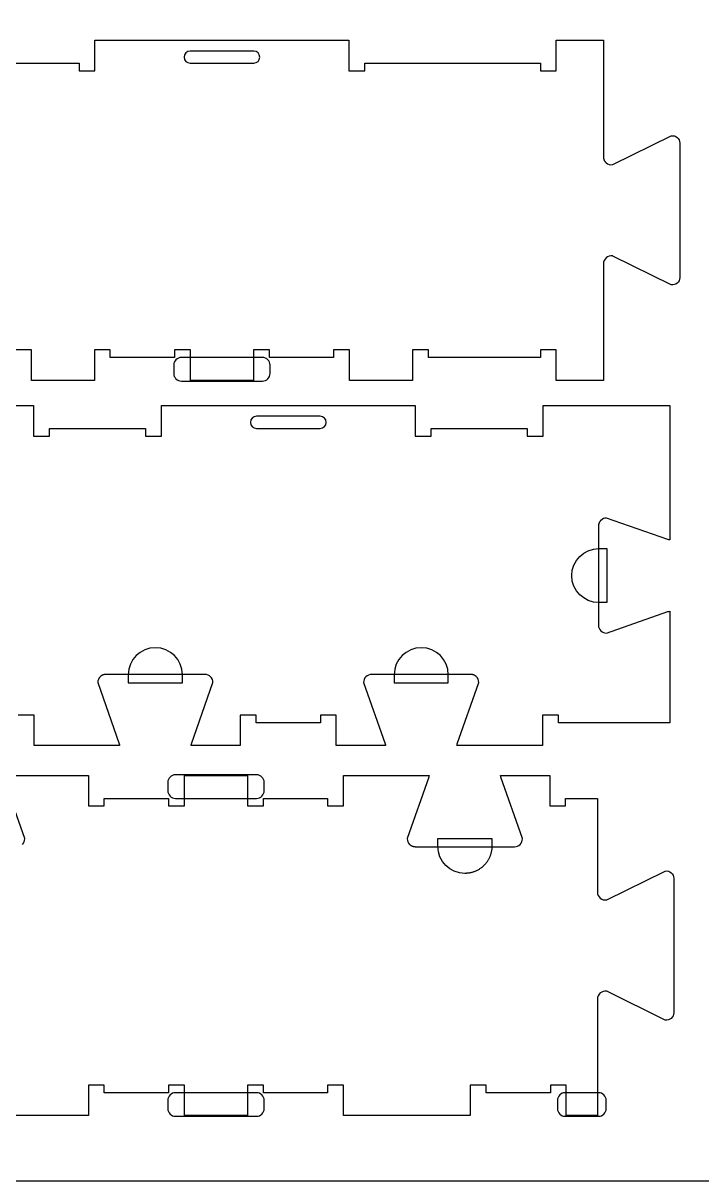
# Model space of a CAD drawing. Extents: x 0 to 4485, y 0 to 8771.
# Drawn here: x 2041 to 2574, y 3811 to 4721 of the extents above; entities that cross this region are included whole.
import ezdxf

# ---------------------------------------------------------------- set-up
doc = ezdxf.new("R2010")
doc.units = 0
for name, color, linetype in [('0_SHEET_SPRUCEPLY_2440X122', 1, 'CONTINUOUS'), ('3_ANYTOOL_CUTTHROUGH_INSID', 4, 'CONTINUOUS'), ('4_ANYTOOL_CUTTHROUGH_OUTSI', 5, 'CONTINUOUS'), ('5_ANYTOOL_HALF_MILL_9MM_IN', 3, 'CONTINUOUS')]:
    doc.layers.add(name, color=color, linetype=linetype)

msp = doc.modelspace()

# ---------------------------------------------------------------- linework, layer by layer
at = {"layer": '0_SHEET_SPRUCEPLY_2440X122'}
msp.add_lwpolyline([(371.7, 5030.99), (371.7, 3810.99), (2811.7, 3810.99), (2811.7, 5030.99)], close=True, dxfattribs=at)
at = {"layer": '3_ANYTOOL_CUTTHROUGH_INSID', "color": 4}
for points in [[(2171.82, 4689.92), (2221.82, 4689.92, 1), (2221.82, 4699.42), (2171.82, 4699.42, 1)], [(2171.82, 4689.92), (2221.82, 4689.92, 1), (2221.82, 4699.42), (2171.82, 4699.42, 1)], [(2223.96, 4402.7), (2273.96, 4402.7, 1), (2273.96, 4412.2), (2223.96, 4412.2, 1)], [(2223.96, 4402.7), (2273.96, 4402.7, 1), (2273.96, 4412.2), (2223.96, 4412.2, 1)]]:
    msp.add_lwpolyline(points, format="xyb", close=True, dxfattribs=at)
at = {"layer": '4_ANYTOOL_CUTTHROUGH_OUTSI', "color": 5}
for points in [[(1946.57, 4689.92), (2046.82, 4689.92), (2084.57, 4689.92), (2084.57, 4683.92), (2097.07, 4683.92), (2097.07, 4684.17), (2097.07, 4684.17), (2097.07, 4707.92), (2296.57, 4707.92), (2296.57, 4683.92), (2309.07, 4683.92), (2309.07, 4689.92), (2346.82, 4689.92), (2447.07, 4689.92), (2447.07, 4683.92), (2459.57, 4683.92), (2459.57, 4707.92), (2496.57, 4707.92), (2496.57, 4616.25), (2496.57, 4616.25), (2496.57, 4616.09), (2496.58, 4615.92), (2496.59, 4615.76), (2496.6, 4615.59), (2496.62, 4615.42), (2496.65, 4615.26), (2496.68, 4615.09), (2496.71, 4614.92), (2496.75, 4614.76), (2496.79, 4614.59), (2496.84, 4614.43), (2496.89, 4614.27), (2496.95, 4614.1), (2497.01, 4613.94), (2497.08, 4613.78), (2497.15, 4613.63), (2497.22, 4613.47), (2497.3, 4613.32), (2497.38, 4613.17), (2497.47, 4613.02), (2497.56, 4612.87), (2497.66, 4612.73), (2497.75, 4612.59), (2497.86, 4612.45), (2497.96, 4612.32), (2498.07, 4612.19), (2498.18, 4612.06), (2498.3, 4611.94), (2498.41, 4611.82), (2498.53, 4611.71), (2498.65, 4611.59), (2498.78, 4611.49, 0.220464), (2503.85, 4610.09), (2503.88, 4610.1), (2503.91, 4610.11), (2549.91, 4632.77), (2549.91, 4632.77, -0.461531), (2556.57, 4627.09), (2556.57, 4521.25, -0.461531), (2549.91, 4515.58), (2503.91, 4538.23), (2503.88, 4538.25), (2503.85, 4538.25), (2503.85, 4538.25, 0.463455), (2496.57, 4532.09), (2496.57, 4440.42), (2459.57, 4440.42), (2459.57, 4464.42), (2447.07, 4464.42), (2447.07, 4458.42), (2359.07, 4458.42), (2359.07, 4464.42), (2346.57, 4464.42), (2346.57, 4440.42), (2297.07, 4440.42), (2297.07, 4464.42), (2284.57, 4464.42), (2284.57, 4458.42), (2234.07, 4458.42), (2234.07, 4464.42), (2221.57, 4464.42), (2221.57, 4440.42), (2172.07, 4440.42), (2172.07, 4464.42), (2159.57, 4464.42), (2159.57, 4458.42), (2109.07, 4458.42), (2109.07, 4464.42), (2096.57, 4464.42), (2096.57, 4440.42), (2047.07, 4440.42), (2047.07, 4464.42), (2034.57, 4464.42)], [(1946.57, 4689.92), (2046.82, 4689.92), (2084.57, 4689.92), (2084.57, 4683.92), (2097.07, 4683.92), (2097.07, 4684.17), (2097.07, 4684.17), (2097.07, 4707.92), (2296.57, 4707.92), (2296.57, 4683.92), (2309.07, 4683.92), (2309.07, 4689.92), (2346.82, 4689.92), (2447.07, 4689.92), (2447.07, 4683.92), (2459.57, 4683.92), (2459.57, 4707.92), (2496.57, 4707.92), (2496.57, 4616.25), (2496.57, 4616.25), (2496.57, 4616.09), (2496.58, 4615.92), (2496.59, 4615.76), (2496.6, 4615.59), (2496.62, 4615.42), (2496.65, 4615.26), (2496.68, 4615.09), (2496.71, 4614.92), (2496.75, 4614.76), (2496.79, 4614.59), (2496.84, 4614.43), (2496.89, 4614.27), (2496.95, 4614.1), (2497.01, 4613.94), (2497.08, 4613.78), (2497.15, 4613.63), (2497.22, 4613.47), (2497.3, 4613.32), (2497.38, 4613.17), (2497.47, 4613.02), (2497.56, 4612.87), (2497.66, 4612.73), (2497.75, 4612.59), (2497.86, 4612.45), (2497.96, 4612.32), (2498.07, 4612.19), (2498.18, 4612.06), (2498.3, 4611.94), (2498.41, 4611.82), (2498.53, 4611.71), (2498.65, 4611.59), (2498.78, 4611.49, 0.220464), (2503.85, 4610.09), (2503.88, 4610.1), (2503.91, 4610.11), (2549.91, 4632.77), (2549.91, 4632.77, -0.461531), (2556.57, 4627.09), (2556.57, 4521.25, -0.461531), (2549.91, 4515.58), (2503.91, 4538.23), (2503.88, 4538.25), (2503.85, 4538.25), (2503.85, 4538.25, 0.463455), (2496.57, 4532.09), (2496.57, 4440.42), (2459.57, 4440.42), (2459.57, 4464.42), (2447.07, 4464.42), (2447.07, 4458.42), (2359.07, 4458.42), (2359.07, 4464.42), (2346.57, 4464.42), (2346.57, 4440.42), (2297.07, 4440.42), (2297.07, 4464.42), (2284.57, 4464.42), (2284.57, 4458.42), (2234.07, 4458.42), (2234.07, 4464.42), (2221.57, 4464.42), (2221.57, 4440.42), (2172.07, 4440.42), (2172.07, 4464.42), (2159.57, 4464.42), (2159.57, 4458.42), (2109.07, 4458.42), (2109.07, 4464.42), (2096.57, 4464.42), (2096.57, 4440.42), (2047.07, 4440.42), (2047.07, 4464.42), (2034.57, 4464.42)], [(1849.21, 4420.7), (2048.71, 4420.7), (2048.71, 4396.7), (2061.21, 4396.7), (2061.21, 4402.7), (2136.71, 4402.7), (2136.71, 4396.7), (2149.21, 4396.7), (2149.21, 4420.7), (2348.71, 4420.7), (2348.71, 4396.7), (2361.21, 4396.7), (2361.21, 4402.7), (2398.96, 4402.7), (2436.71, 4402.7), (2436.71, 4396.7), (2449.21, 4396.7), (2449.21, 4396.95), (2449.21, 4396.95), (2449.21, 4420.7), (2548.71, 4420.7), (2548.71, 4315.06), (2548.71, 4315.06, -0.061485), (2547.33, 4315.29), (2499.05, 4332.19), (2499.01, 4332.2), (2498.96, 4332.2), (2498.96, 4332.2, 0.198912), (2494.55, 4330.37), (2494.44, 4330.27), (2494.34, 4330.16), (2494.24, 4330.04), (2494.14, 4329.93), (2494.04, 4329.81), (2493.95, 4329.69), (2493.86, 4329.56), (2493.77, 4329.44), (2493.69, 4329.31), (2493.61, 4329.18), (2493.53, 4329.04), (2493.46, 4328.91), (2493.38, 4328.77), (2493.32, 4328.63), (2493.25, 4328.49), (2493.19, 4328.35), (2493.13, 4328.2), (2493.08, 4328.06), (2493.03, 4327.91), (2492.98, 4327.76), (2492.94, 4327.61), (2492.9, 4327.46), (2492.86, 4327.31), (2492.83, 4327.16), (2492.8, 4327.01), (2492.78, 4326.86), (2492.76, 4326.71), (2492.74, 4326.56), (2492.73, 4326.4), (2492.72, 4326.25), (2492.72, 4326.1), (2492.71, 4325.95), (2492.71, 4247.95, 0.414214), (2498.96, 4241.7), (2499.01, 4241.7), (2499.05, 4241.72), (2547.33, 4258.62), (2547.33, 4258.62, -0.061485), (2548.71, 4258.85), (2548.71, 4171.2), (2461.21, 4171.2), (2461.21, 4177.2), (2448.71, 4177.2), (2448.71, 4176.95), (2448.71, 4176.95), (2448.71, 4153.2), (2398.96, 4153.2), (2381.52, 4153.2), (2381.52, 4153.2, -0.061485), (2381.76, 4154.59), (2398.65, 4202.87), (2398.67, 4202.91), (2398.67, 4202.95), (2398.67, 4202.95, 0.198912), (2396.84, 4207.37), (2396.73, 4207.48), (2396.62, 4207.58), (2396.51, 4207.68), (2396.39, 4207.78), (2396.27, 4207.87), (2396.15, 4207.97), (2396.03, 4208.06), (2395.9, 4208.14), (2395.77, 4208.23), (2395.64, 4208.31), (2395.51, 4208.39), (2395.37, 4208.46), (2395.23, 4208.53), (2395.09, 4208.6), (2394.95, 4208.67), (2394.81, 4208.73), (2394.67, 4208.79), (2394.52, 4208.84), (2394.37, 4208.89), (2394.22, 4208.94), (2394.08, 4208.98), (2393.93, 4209.02), (2393.78, 4209.05), (2393.63, 4209.09), (2393.47, 4209.11), (2393.32, 4209.14), (2393.17, 4209.16), (2393.02, 4209.17), (2392.87, 4209.19), (2392.72, 4209.2), (2392.57, 4209.2), (2392.42, 4209.2), (2314.42, 4209.2, 0.414214), (2308.17, 4202.95), (2308.17, 4202.91), (2308.18, 4202.87), (2325.08, 4154.59), (2325.08, 4154.59, -0.061485), (2325.31, 4153.2), (2286.71, 4153.2), (2286.71, 4177.2), (2274.21, 4177.2), (2274.21, 4171.2), (2223.71, 4171.2), (2223.71, 4177.2), (2211.21, 4177.2), (2211.21, 4153.2), (2172.62, 4153.2), (2172.62, 4153.2, -0.061485), (2172.85, 4154.59), (2189.75, 4202.87), (2189.76, 4202.91), (2189.76, 4202.95), (2189.76, 4202.95, 0.414214), (2183.51, 4209.2), (2105.51, 4209.2), (2105.36, 4209.2), (2105.21, 4209.2), (2105.06, 4209.19), (2104.91, 4209.17), (2104.76, 4209.16), (2104.61, 4209.14), (2104.46, 4209.11), (2104.3, 4209.09), (2104.15, 4209.05), (2104, 4209.02), (2103.85, 4208.98), (2103.7, 4208.94), (2103.56, 4208.89), (2103.41, 4208.84), (2103.26, 4208.79), (2103.12, 4208.73), (2102.98, 4208.67), (2102.84, 4208.6), (2102.7, 4208.53), (2102.56, 4208.46), (2102.42, 4208.39), (2102.29, 4208.31), (2102.16, 4208.23), (2102.03, 4208.14), (2101.9, 4208.06), (2101.78, 4207.97), (2101.66, 4207.87), (2101.54, 4207.78), (2101.42, 4207.68), (2101.31, 4207.58), (2101.2, 4207.48), (2101.09, 4207.37, 0.198912), (2099.26, 4202.95), (2099.26, 4202.91), (2099.28, 4202.87), (2116.17, 4154.59), (2116.17, 4154.59, -0.061485), (2116.41, 4153.2), (2049.21, 4153.2), (2049.21, 4177.2), (2036.71, 4177.2)], [(1849.21, 4420.7), (2048.71, 4420.7), (2048.71, 4396.7), (2061.21, 4396.7), (2061.21, 4402.7), (2136.71, 4402.7), (2136.71, 4396.7), (2149.21, 4396.7), (2149.21, 4420.7), (2348.71, 4420.7), (2348.71, 4396.7), (2361.21, 4396.7), (2361.21, 4402.7), (2398.96, 4402.7), (2436.71, 4402.7), (2436.71, 4396.7), (2449.21, 4396.7), (2449.21, 4396.95), (2449.21, 4396.95), (2449.21, 4420.7), (2548.71, 4420.7), (2548.71, 4315.06), (2548.71, 4315.06, -0.061485), (2547.33, 4315.29), (2499.05, 4332.19), (2499.01, 4332.2), (2498.96, 4332.2), (2498.96, 4332.2, 0.198912), (2494.55, 4330.37), (2494.44, 4330.27), (2494.34, 4330.16), (2494.24, 4330.04), (2494.14, 4329.93), (2494.04, 4329.81), (2493.95, 4329.69), (2493.86, 4329.56), (2493.77, 4329.44), (2493.69, 4329.31), (2493.61, 4329.18), (2493.53, 4329.04), (2493.46, 4328.91), (2493.38, 4328.77), (2493.32, 4328.63), (2493.25, 4328.49), (2493.19, 4328.35), (2493.13, 4328.2), (2493.08, 4328.06), (2493.03, 4327.91), (2492.98, 4327.76), (2492.94, 4327.61), (2492.9, 4327.46), (2492.86, 4327.31), (2492.83, 4327.16), (2492.8, 4327.01), (2492.78, 4326.86), (2492.76, 4326.71), (2492.74, 4326.56), (2492.73, 4326.4), (2492.72, 4326.25), (2492.72, 4326.1), (2492.71, 4325.95), (2492.71, 4247.95, 0.414214), (2498.96, 4241.7), (2499.01, 4241.7), (2499.05, 4241.72), (2547.33, 4258.62), (2547.33, 4258.62, -0.061485), (2548.71, 4258.85), (2548.71, 4171.2), (2461.21, 4171.2), (2461.21, 4177.2), (2448.71, 4177.2), (2448.71, 4176.95), (2448.71, 4176.95), (2448.71, 4153.2), (2398.96, 4153.2), (2381.52, 4153.2), (2381.52, 4153.2, -0.061485), (2381.76, 4154.59), (2398.65, 4202.87), (2398.67, 4202.91), (2398.67, 4202.95), (2398.67, 4202.95, 0.198912), (2396.84, 4207.37), (2396.73, 4207.48), (2396.62, 4207.58), (2396.51, 4207.68), (2396.39, 4207.78), (2396.27, 4207.87), (2396.15, 4207.97), (2396.03, 4208.06), (2395.9, 4208.14), (2395.77, 4208.23), (2395.64, 4208.31), (2395.51, 4208.39), (2395.37, 4208.46), (2395.23, 4208.53), (2395.09, 4208.6), (2394.95, 4208.67), (2394.81, 4208.73), (2394.67, 4208.79), (2394.52, 4208.84), (2394.37, 4208.89), (2394.22, 4208.94), (2394.08, 4208.98), (2393.93, 4209.02), (2393.78, 4209.05), (2393.63, 4209.09), (2393.47, 4209.11), (2393.32, 4209.14), (2393.17, 4209.16), (2393.02, 4209.17), (2392.87, 4209.19), (2392.72, 4209.2), (2392.57, 4209.2), (2392.42, 4209.2), (2314.42, 4209.2, 0.414214), (2308.17, 4202.95), (2308.17, 4202.91), (2308.18, 4202.87), (2325.08, 4154.59), (2325.08, 4154.59, -0.061485), (2325.31, 4153.2), (2286.71, 4153.2), (2286.71, 4177.2), (2274.21, 4177.2), (2274.21, 4171.2), (2223.71, 4171.2), (2223.71, 4177.2), (2211.21, 4177.2), (2211.21, 4153.2), (2172.62, 4153.2), (2172.62, 4153.2, -0.061485), (2172.85, 4154.59), (2189.75, 4202.87), (2189.76, 4202.91), (2189.76, 4202.95), (2189.76, 4202.95, 0.414214), (2183.51, 4209.2), (2105.51, 4209.2), (2105.36, 4209.2), (2105.21, 4209.2), (2105.06, 4209.19), (2104.91, 4209.17), (2104.76, 4209.16), (2104.61, 4209.14), (2104.46, 4209.11), (2104.3, 4209.09), (2104.15, 4209.05), (2104, 4209.02), (2103.85, 4208.98), (2103.7, 4208.94), (2103.56, 4208.89), (2103.41, 4208.84), (2103.26, 4208.79), (2103.12, 4208.73), (2102.98, 4208.67), (2102.84, 4208.6), (2102.7, 4208.53), (2102.56, 4208.46), (2102.42, 4208.39), (2102.29, 4208.31), (2102.16, 4208.23), (2102.03, 4208.14), (2101.9, 4208.06), (2101.78, 4207.97), (2101.66, 4207.87), (2101.54, 4207.78), (2101.42, 4207.68), (2101.31, 4207.58), (2101.2, 4207.48), (2101.09, 4207.37, 0.198912), (2099.26, 4202.95), (2099.26, 4202.91), (2099.28, 4202.87), (2116.17, 4154.59), (2116.17, 4154.59, -0.061485), (2116.41, 4153.2), (2049.21, 4153.2), (2049.21, 4177.2), (2036.71, 4177.2)], [(2024.71, 4129.77), (2042.15, 4129.77), (2091.9, 4129.77), (2091.9, 4105.77), (2104.4, 4105.77), (2104.4, 4111.77), (2154.9, 4111.77), (2154.9, 4105.77), (2167.4, 4105.77), (2167.4, 4129.77), (2216.9, 4129.77), (2216.9, 4105.77), (2229.4, 4105.77), (2229.4, 4111.77), (2279.9, 4111.77), (2279.9, 4105.77), (2292.4, 4105.77), (2292.4, 4129.77), (2359.59, 4129.77), (2359.59, 4129.77, -0.061485), (2359.36, 4128.39), (2342.46, 4080.11), (2342.45, 4080.07), (2342.45, 4080.02), (2342.45, 4080.02, 0.198912), (2344.28, 4075.61), (2344.38, 4075.5), (2344.49, 4075.4), (2344.61, 4075.3), (2344.72, 4075.2), (2344.84, 4075.1), (2344.96, 4075.01), (2345.09, 4074.92), (2345.21, 4074.83), (2345.34, 4074.75), (2345.47, 4074.67), (2345.61, 4074.59), (2345.74, 4074.52), (2345.88, 4074.44), (2346.02, 4074.38), (2346.16, 4074.31), (2346.3, 4074.25), (2346.45, 4074.19), (2346.59, 4074.14), (2346.74, 4074.09), (2346.89, 4074.04), (2347.04, 4074), (2347.19, 4073.96), (2347.34, 4073.92), (2347.49, 4073.89), (2347.64, 4073.86), (2347.79, 4073.84), (2347.94, 4073.82), (2348.09, 4073.8), (2348.25, 4073.79), (2348.4, 4073.78), (2348.55, 4073.78), (2348.7, 4073.77), (2426.7, 4073.77, 0.414214), (2432.95, 4080.02), (2432.95, 4080.07), (2432.93, 4080.11), (2416.04, 4128.39), (2416.04, 4128.39, -0.061485), (2415.8, 4129.77), (2454.4, 4129.77), (2454.4, 4105.77), (2466.9, 4105.77), (2466.9, 4111.77), (2491.9, 4111.77), (2491.9, 4038.11), (2491.9, 4038.11, 0.220464), (2494.11, 4033.34, 0.220464), (2499.18, 4031.94), (2499.21, 4031.95), (2499.25, 4031.97), (2545.24, 4054.62), (2545.24, 4054.62, -0.461531), (2551.9, 4048.94), (2551.9, 3943.11, -0.461531), (2545.24, 3937.43), (2499.25, 3960.08), (2499.21, 3960.1), (2499.18, 3960.11), (2499.18, 3960.11, 0.463455), (2491.9, 3953.94), (2491.9, 3862.27), (2467.4, 3862.27), (2467.4, 3886.02), (2467.4, 3886.27), (2454.9, 3886.27), (2454.9, 3880.27), (2404.4, 3880.27), (2404.4, 3886.27), (2391.9, 3886.27), (2391.9, 3862.27), (2292.4, 3862.27), (2292.4, 3862.27), (2292.4, 3886.27), (2279.9, 3886.27), (2279.9, 3880.27), (2229.4, 3880.27), (2229.4, 3886.27), (2229.15, 3886.27), (2229.15, 3886.27), (2217.15, 3886.27), (2216.9, 3886.27), (2216.9, 3886.02), (2216.9, 3862.27), (2167.4, 3862.27), (2167.4, 3886.02), (2167.4, 3886.27), (2154.9, 3886.27), (2154.9, 3880.27), (2104.4, 3880.27), (2104.4, 3886.27), (2091.9, 3886.27), (2091.9, 3862.27), (1992.4, 3862.27)], [(2024.71, 4129.77), (2042.15, 4129.77), (2091.9, 4129.77), (2091.9, 4105.77), (2104.4, 4105.77), (2104.4, 4111.77), (2154.9, 4111.77), (2154.9, 4105.77), (2167.4, 4105.77), (2167.4, 4129.77), (2216.9, 4129.77), (2216.9, 4105.77), (2229.4, 4105.77), (2229.4, 4111.77), (2279.9, 4111.77), (2279.9, 4105.77), (2292.4, 4105.77), (2292.4, 4129.77), (2359.59, 4129.77), (2359.59, 4129.77, -0.061485), (2359.36, 4128.39), (2342.46, 4080.11), (2342.45, 4080.07), (2342.45, 4080.02), (2342.45, 4080.02, 0.198912), (2344.28, 4075.61), (2344.38, 4075.5), (2344.49, 4075.4), (2344.61, 4075.3), (2344.72, 4075.2), (2344.84, 4075.1), (2344.96, 4075.01), (2345.09, 4074.92), (2345.21, 4074.83), (2345.34, 4074.75), (2345.47, 4074.67), (2345.61, 4074.59), (2345.74, 4074.52), (2345.88, 4074.44), (2346.02, 4074.38), (2346.16, 4074.31), (2346.3, 4074.25), (2346.45, 4074.19), (2346.59, 4074.14), (2346.74, 4074.09), (2346.89, 4074.04), (2347.04, 4074), (2347.19, 4073.96), (2347.34, 4073.92), (2347.49, 4073.89), (2347.64, 4073.86), (2347.79, 4073.84), (2347.94, 4073.82), (2348.09, 4073.8), (2348.25, 4073.79), (2348.4, 4073.78), (2348.55, 4073.78), (2348.7, 4073.77), (2426.7, 4073.77, 0.414214), (2432.95, 4080.02), (2432.95, 4080.07), (2432.93, 4080.11), (2416.04, 4128.39), (2416.04, 4128.39, -0.061485), (2415.8, 4129.77), (2454.4, 4129.77), (2454.4, 4105.77), (2466.9, 4105.77), (2466.9, 4111.77), (2491.9, 4111.77), (2491.9, 4038.11), (2491.9, 4038.11, 0.220464), (2494.11, 4033.34, 0.220464), (2499.18, 4031.94), (2499.21, 4031.95), (2499.25, 4031.97), (2545.24, 4054.62), (2545.24, 4054.62, -0.461531), (2551.9, 4048.94), (2551.9, 3943.11, -0.461531), (2545.24, 3937.43), (2499.25, 3960.08), (2499.21, 3960.1), (2499.18, 3960.11), (2499.18, 3960.11, 0.463455), (2491.9, 3953.94), (2491.9, 3862.27), (2467.4, 3862.27), (2467.4, 3886.02), (2467.4, 3886.27), (2454.9, 3886.27), (2454.9, 3880.27), (2404.4, 3880.27), (2404.4, 3886.27), (2391.9, 3886.27), (2391.9, 3862.27), (2292.4, 3862.27), (2292.4, 3862.27), (2292.4, 3886.27), (2279.9, 3886.27), (2279.9, 3880.27), (2229.4, 3880.27), (2229.4, 3886.27), (2229.15, 3886.27), (2229.15, 3886.27), (2217.15, 3886.27), (2216.9, 3886.27), (2216.9, 3886.02), (2216.9, 3862.27), (2167.4, 3862.27), (2167.4, 3886.02), (2167.4, 3886.27), (2154.9, 3886.27), (2154.9, 3880.27), (2104.4, 3880.27), (2104.4, 3886.27), (2091.9, 3886.27), (2091.9, 3862.27), (1992.4, 3862.27)], [(2040.02, 4075.61, 0.198912), (2041.85, 4080.02), (2041.85, 4080.07), (2041.84, 4080.11), (2024.94, 4128.39)], [(2040.02, 4075.61, 0.198912), (2041.85, 4080.02), (2041.85, 4080.07), (2041.84, 4080.11), (2024.94, 4128.39)]]:
    msp.add_lwpolyline(points, format="xyb", dxfattribs=at)
at = {"layer": '5_ANYTOOL_HALF_MILL_9MM_IN'}
for points in [[(2164.94, 4458.42, 0.414214), (2158.94, 4452.42), (2158.94, 4445.92, 0.414214), (2164.94, 4439.92), (2228.69, 4439.92, 0.414214), (2234.69, 4445.92), (2234.69, 4452.42, 0.414214), (2228.69, 4458.42)], [(2164.94, 4458.42, 0.414214), (2158.94, 4452.42), (2158.94, 4445.92, 0.414214), (2164.94, 4439.92), (2228.69, 4439.92, 0.414214), (2234.69, 4445.92), (2234.69, 4452.42, 0.414214), (2228.69, 4458.42)], [(2492.96, 4265.7, -1), (2492.96, 4308.2), (2493.21, 4308.2), (2499.21, 4308.2), (2499.21, 4265.7), (2493.21, 4265.7), (2492.96, 4265.7)], [(2492.96, 4265.7, -1), (2492.96, 4308.2), (2493.21, 4308.2), (2499.21, 4308.2), (2499.21, 4265.7), (2493.21, 4265.7), (2492.96, 4265.7)], [(2165.76, 4208.95, 1), (2123.26, 4208.95), (2123.26, 4208.7), (2123.26, 4202.7), (2165.76, 4202.7), (2165.76, 4208.7), (2165.76, 4208.95)], [(2165.76, 4208.95, 1), (2123.26, 4208.95), (2123.26, 4208.7), (2123.26, 4202.7), (2165.76, 4202.7), (2165.76, 4208.7), (2165.76, 4208.95)], [(2374.67, 4208.95, 1), (2332.17, 4208.95), (2332.17, 4208.7), (2332.17, 4202.7), (2374.67, 4202.7), (2374.67, 4208.7), (2374.67, 4208.95)], [(2374.67, 4208.95, 1), (2332.17, 4208.95), (2332.17, 4208.7), (2332.17, 4202.7), (2374.67, 4202.7), (2374.67, 4208.7), (2374.67, 4208.95)], [(2160.27, 4130.27, 0.414214), (2154.27, 4124.27), (2154.27, 4117.77, 0.414214), (2160.27, 4111.77), (2224.02, 4111.77, 0.414214), (2230.02, 4117.77), (2230.02, 4124.27, 0.414214), (2224.02, 4130.27)], [(2160.27, 4130.27, 0.414214), (2154.27, 4124.27), (2154.27, 4117.77, 0.414214), (2160.27, 4111.77), (2224.02, 4111.77, 0.414214), (2230.02, 4117.77), (2230.02, 4124.27, 0.414214), (2224.02, 4130.27)], [(2408.95, 4073.99), (2408.94, 4073.52), (2408.92, 4073.04), (2408.9, 4072.57), (2408.86, 4072.08), (2408.81, 4071.6), (2408.75, 4071.11), (2408.67, 4070.62), (2408.59, 4070.13), (2408.49, 4069.63), (2408.38, 4069.14), (2408.25, 4068.64), (2408.12, 4068.15), (2407.97, 4067.65), (2407.81, 4067.16), (2407.63, 4066.67), (2407.44, 4066.18), (2407.24, 4065.69), (2407.03, 4065.2), (2406.8, 4064.72), (2406.56, 4064.24), (2406.31, 4063.77), (2406.04, 4063.3), (2405.76, 4062.83), (2405.47, 4062.37), (2405.16, 4061.92), (2404.85, 4061.48), (2404.52, 4061.04), (2404.18, 4060.61), (2403.83, 4060.19), (2403.46, 4059.78), (2403.09, 4059.37), (2402.71, 4058.98), (2402.31, 4058.6), (2401.91, 4058.23), (2401.49, 4057.86), (2401.07, 4057.51), (2400.64, 4057.17), (2400.2, 4056.85), (2399.76, 4056.53), (2399.31, 4056.23), (2398.85, 4055.94), (2398.38, 4055.66), (2397.91, 4055.39), (2397.44, 4055.14), (2396.96, 4054.9), (2396.48, 4054.67), (2395.99, 4054.46), (2395.5, 4054.26), (2395.01, 4054.07), (2394.52, 4053.9), (2394.02, 4053.74), (2393.53, 4053.59), (2393.03, 4053.46), (2392.53, 4053.33), (2392.04, 4053.22), (2391.55, 4053.13), (2391.05, 4053.04), (2390.56, 4052.97), (2390.07, 4052.91), (2389.59, 4052.86), (2389.11, 4052.82), (2388.63, 4052.8), (2388.15, 4052.78), (2387.68, 4052.77, -0.413984), (2366.45, 4074.02), (2366.45, 4074.27), (2366.45, 4080.27), (2408.95, 4080.27), (2408.95, 4074.27), (2408.95, 4074.02), (2408.95, 4073.99)], [(2408.95, 4073.99), (2408.94, 4073.52), (2408.92, 4073.04), (2408.9, 4072.57), (2408.86, 4072.08), (2408.81, 4071.6), (2408.75, 4071.11), (2408.67, 4070.62), (2408.59, 4070.13), (2408.49, 4069.63), (2408.38, 4069.14), (2408.25, 4068.64), (2408.12, 4068.15), (2407.97, 4067.65), (2407.81, 4067.16), (2407.63, 4066.67), (2407.44, 4066.18), (2407.24, 4065.69), (2407.03, 4065.2), (2406.8, 4064.72), (2406.56, 4064.24), (2406.31, 4063.77), (2406.04, 4063.3), (2405.76, 4062.83), (2405.47, 4062.37), (2405.16, 4061.92), (2404.85, 4061.48), (2404.52, 4061.04), (2404.18, 4060.61), (2403.83, 4060.19), (2403.46, 4059.78), (2403.09, 4059.37), (2402.71, 4058.98), (2402.31, 4058.6), (2401.91, 4058.23), (2401.49, 4057.86), (2401.07, 4057.51), (2400.64, 4057.17), (2400.2, 4056.85), (2399.76, 4056.53), (2399.31, 4056.23), (2398.85, 4055.94), (2398.38, 4055.66), (2397.91, 4055.39), (2397.44, 4055.14), (2396.96, 4054.9), (2396.48, 4054.67), (2395.99, 4054.46), (2395.5, 4054.26), (2395.01, 4054.07), (2394.52, 4053.9), (2394.02, 4053.74), (2393.53, 4053.59), (2393.03, 4053.46), (2392.53, 4053.33), (2392.04, 4053.22), (2391.55, 4053.13), (2391.05, 4053.04), (2390.56, 4052.97), (2390.07, 4052.91), (2389.59, 4052.86), (2389.11, 4052.82), (2388.63, 4052.8), (2388.15, 4052.78), (2387.68, 4052.77, -0.413984), (2366.45, 4074.02), (2366.45, 4074.27), (2366.45, 4080.27), (2408.95, 4080.27), (2408.95, 4074.27), (2408.95, 4074.02), (2408.95, 4073.99)], [(2160.27, 3880.27, 0.414214), (2154.27, 3874.28), (2154.27, 3867.77, 0.414214), (2160.27, 3861.77), (2224.02, 3861.77, 0.414214), (2230.02, 3867.77), (2230.02, 3874.28, 0.414214), (2224.02, 3880.27)], [(2160.27, 3880.27, 0.414214), (2154.27, 3874.28), (2154.27, 3867.77, 0.414214), (2160.27, 3861.77), (2224.02, 3861.77, 0.414214), (2230.02, 3867.77), (2230.02, 3874.28, 0.414214), (2224.02, 3880.27)], [(2466.52, 3880.27, 0.414214), (2460.52, 3874.28), (2460.52, 3867.77, 0.414214), (2466.52, 3861.77), (2492.77, 3861.77, 0.414214), (2498.77, 3867.77), (2498.77, 3874.28, 0.414214), (2492.77, 3880.27)], [(2466.52, 3880.27, 0.414214), (2460.52, 3874.28), (2460.52, 3867.77, 0.414214), (2466.52, 3861.77), (2492.77, 3861.77, 0.414214), (2498.77, 3867.77), (2498.77, 3874.28, 0.414214), (2492.77, 3880.27)]]:
    msp.add_lwpolyline(points, format="xyb", close=True, dxfattribs=at)

doc.saveas('drawing.dxf')
